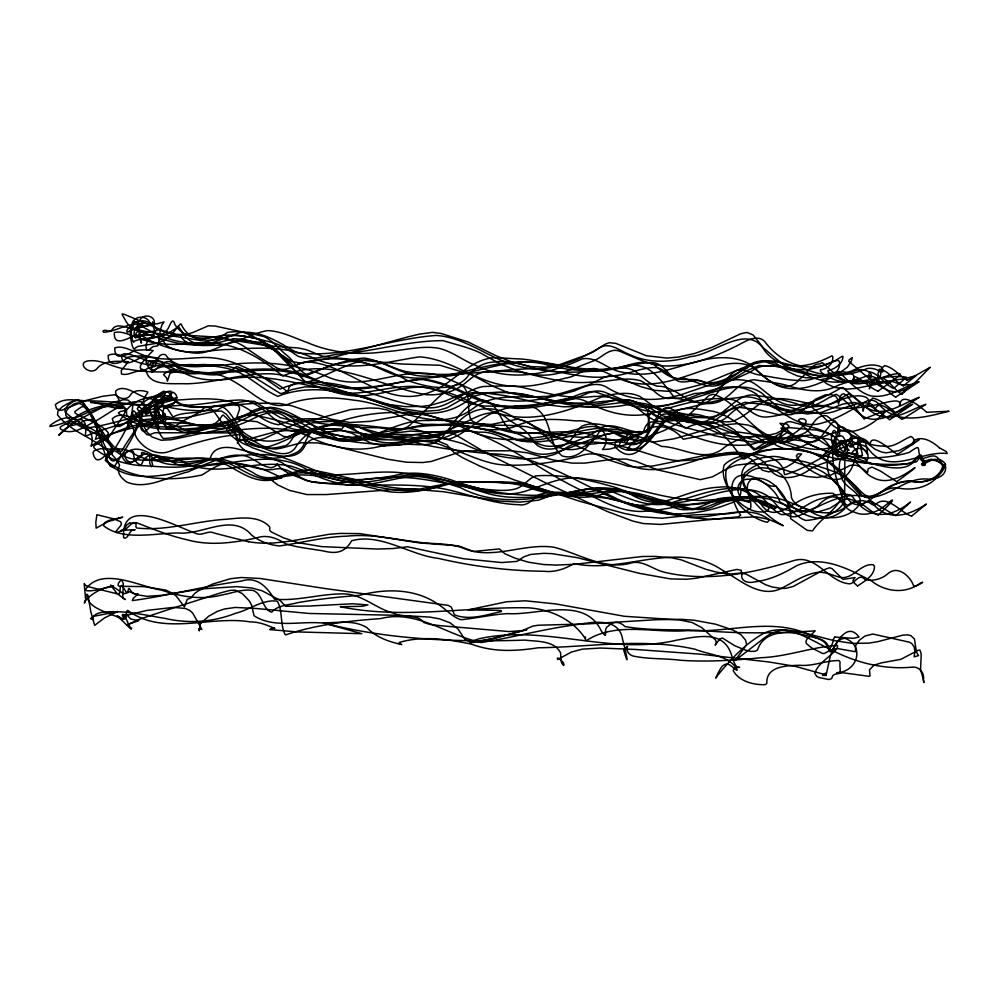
<?xml version="1.0" encoding="UTF-8"?>
<svg xmlns="http://www.w3.org/2000/svg" width="999" height="999" viewBox="0 0 999 999"><rect width="100%" height="100%" fill="white"/><g stroke="black" fill="none" stroke-linecap="round" stroke-linejoin="round"><path stroke-width="1.5" d="M867.457 454.095L867.045 448.014L865.246 442.682L863.011 441.72L859.103 442.507L851.086 445.329L849.6 446.378L850.361 446.94L852.247 446.878L852.397 446.078L848.551 440.184L823.576 454.895L834.078 443.768L835.326 440.859L834.452 436.675C822.239 428.559 806.842 426.411 792.894 422.24C787.749 420.317 782.292 423.064 782.816 428.996C781.555 441.67 766.495 443.593 756.505 440.484C733.915 434.977 712.824 424.712 690.359 418.768C680.606 416.096 665.284 410.951 660.876 423.988C654.42 431.206 649.362 441.358 638.885 443.119C623.289 446.004 607.804 434.74 592.719 439.672C586.001 449.637 575.224 460.152 562.087 455.919C547.39 444.18 552.971 419.405 536.238 408.566C523.101 402.172 507.767 407.542 494.867 412C478.209 418.643 466.196 433.641 449.1 439.135C434.902 438.274 422.402 428.758 407.754 428.658C372.165 430.457 321.129 409.94 296.678 445.604C285.714 466.058 256.481 441.271 240.597 439.785L238.536 440.709C234.603 447.477 241.184 438.499 239.785 435.589L238.973 434.64C215.709 436.238 192.695 443.306 170.617 450.974C158.292 456.156 145.667 449.875 138.099 439.96C133.766 434.84 134.365 427.11 129.795 422.202L128.159 423.688C128.759 435.002 129.795 419.031 134.415 417.532C146.204 407.792 162.862 408.791 175.699 401.785L175.424 400.674C159.952 393.469 137.175 396.054 126.473 410.277L126.598 415.035C135.939 423.439 152.922 422.839 162.987 415.921L163.199 412.774L161.576 410.489L157.517 407.767L155.045 407.267L154.37 408.204L158.679 427.497L157.717 419.605L158.292 416.396L160.302 414.785L162.987 418.918L166.721 429.108L170.017 429.42L184.141 420.379L199.613 412.287L204.47 407.654L208.878 407.155L213.711 411.113L230.831 435.327L236.713 440.035L239.673 440.596L246.666 439.622L273.314 432.305L285.19 430.569L324.463 432.342L341.733 430.382L352.048 433.316L370.055 442.757L383.678 445.941L399.5 444.917L427.21 440.247L437.949 441.046L446.89 444.73L453.871 452.397L462.874 457.854L480.144 466.208L513.973 479.807L579.807 501.298L624.288 513.411L641.071 516.745L662.037 518.256L692.644 514.972L728.546 513.711L745.316 511.363L750.536 508.441C753.021 499.1 741.183 487.037 751.748 479.058C772.976 472.515 792.781 503.546 790.496 518.581L807.217 530.344L812.487 530.906C821.128 517.707 837.999 509.627 842.769 494.218C841.133 485.077 830.519 481.281 828.333 472.215C825.049 461.376 829.307 448.563 838.96 442.432C849.837 436.675 861.725 444.88 867.457 454.158M943.093 465.347C939.859 478.246 925.499 483.141 913.461 481.743C893.393 476.785 879.045 501.823 860.726 495.417C845.204 479.033 830.931 459.028 808.566 451.623C793.006 447.714 776.323 447.527 760.813 451.835C748.913 456.418 734.452 458.566 726.31 469.305C721.778 491.021 746.653 518.144 767.195 522.252L768.706 521.016L768.368 519.055C746.453 503.109 715.808 519.03 690.896 516.883C652.934 514.76 617.944 496.503 580.069 493.431C566.421 493.106 551.923 490.197 538.736 494.767C532.754 499.438 527.31 506.505 518.631 504.682C493.656 504.02 470.417 494.855 446.378 489.373C403.496 480.656 359.265 488.973 316.159 482.03C300.574 482.48 289.598 465.184 274.188 469.33C261.925 471.253 250.175 465.534 238.174 463.973C224.425 459.677 213.037 468.019 202.21 474.875C170.479 482.13 132.03 479.982 105.207 460.239L111.164 453.047L112.65 448.414C103.609 429.345 79.033 426.286 65.122 411.9L65.01 409.078L67.969 405.419L73.739 401.273L77.223 399.95L81.456 401.123C93.906 416.446 98.951 436.288 108.791 453.234L111.551 454.245C120.355 438.786 132.542 422.714 132.742 404.32L127.972 400.062L123.352 399.712L110.627 403.109L77.085 420.591L65.322 428.771L58.766 435.252L75.424 420.879L78.584 419.468L82.218 419.867C87.375 423.788 85.652 430.756 85.302 436.176C116.871 424.4 151.948 412.662 185.652 422.127C204.658 427.734 225.487 428.346 243.606 419.33C258.167 411.725 276.386 406.243 290.846 417.332C308.216 426.61 325.237 438.411 345.292 440.621C378.084 442.944 407.629 421.578 440.809 424.925C467.182 425.512 493.793 428.883 517.844 440.334C548.439 447.065 578.409 430.02 609.24 430.794C620.242 431.418 631.43 437.038 642.382 433.441L642.906 432.692L641.945 431.818C635.539 430.856 628.259 433.104 624.325 438.411L624.949 442.145C646.94 454.632 651.186 415.434 665.609 407.792L668.818 407.392L685.901 417.282L709.527 417.844L718.368 420.467L734.04 429.707L753.321 447.827L755.419 448.801L784.715 430.719L789.06 426.173L786.812 424.038L779.957 423.314C812.187 456.006 865.858 465.159 909.24 452.422C923.963 441.87 914.884 450.749 922.314 460.202C916.782 460.114 928.683 456.755 931.068 456.231C937.424 454.208 940.071 461.188 943.093 465.234M920.541 670.267L921.228 654.083L920.079 650.312L918.618 650.049L900.886 659.34L881.667 662.824L874.137 665.109L869.492 669.792L870.017 675.674L869.38 676.348L842.794 672.739L834.789 674.3L832.829 675.574L831.63 678.596L828.833 679.532L819.155 677.572L816.732 676.335L814.784 673.314C818.343 662.262 830.806 657.155 837.237 647.914L837.587 645.429C812.199 646.803 787.125 656.73 761.313 657.692C734.577 660.289 707.654 662.112 680.806 660.289C664.959 658.229 648.651 659.352 633.029 656.018C628.895 654.82 625.536 650.511 627.597 646.291L623.613 649.737C631.056 675.349 624.225 644.417 622.702 639.922C619.218 614.947 588.236 623.076 571.291 625.436C540.996 629.707 511.263 637.799 481.118 642.532C447.515 635.414 416.433 609.278 380.607 618.593C348.701 620.829 316.233 624.637 285.639 634.877L285.002 634.328C279.945 623.913 282.917 611.126 277.372 601.236C262.787 598.925 249.275 610.139 235.364 613.336C213.087 622.177 188.561 623.801 165.222 618.456C144.306 614.984 123.039 609.765 101.723 612.399C97.74 612.974 92.745 614.872 92.532 619.53L90.509 618.606L93.319 616.395L117.782 611.538L104.458 617.931L94.655 625.362L90.884 612.025L88.012 595.379L86.913 594.218C86.713 607.067 103.859 610.951 113.199 615.372C116.408 615.696 127.872 623.451 122.353 615.621L122.465 614.622L123.726 614.572L124.85 618.231L124.937 614.972L126.274 614.36L130.807 619.043L138.786 620.654L126.536 625.049L140.16 619.018L168.843 609.44L221.054 592.744L230.307 590.322L235.252 590.222L242.195 593.518L249.238 600.811L251.536 605.044L254.008 615.721C272.852 628.109 298.564 621.44 319.992 622.839C335.564 623.364 353.209 618.905 367.182 627.859C376.373 637.612 389.073 641.695 401.773 644.605M945.491 464.41C941.757 477.684 927.172 483.541 914.372 481.53C903.62 480.619 892.806 483.528 884.078 489.922C877.884 493.631 869.929 500.949 862.537 495.866C846.702 476.56 829.532 455.007 803.071 450.949C787.899 448.114 772.027 447.989 757.042 452.035C746.016 455.856 732.779 456.256 724.213 464.997C717.657 485.039 746.016 518.606 767.444 510.801L768.78 508.691L768.631 506.993C749.2 489.235 717.607 502.572 693.918 500.162C657.467 498.051 623.201 483.366 587.037 479.308C564.647 473.751 544.68 485.389 524.088 491.583C498.239 499.038 472.914 486.575 447.402 483.778C427.797 479.62 407.854 476.336 387.737 477.584C360.352 477.36 332.555 488.573 305.557 480.244C296.241 475.874 282.617 472.839 277.26 463.761C277.11 465.859 273.127 467.37 270.991 467.682C260.776 466.695 253.709 457.167 243.494 455.581C227.797 453.034 213.524 462.013 199.076 466.508C170.667 474.95 128.371 486.213 105.844 460.576L105.919 458.354L110.402 451.623L111.538 447.502C101.423 430.944 77.885 430.157 65.784 415.509L65.634 412.237L68.394 408.154L73.839 404.008L77.223 402.909L81.718 404.37C95.929 418.331 103.859 437.599 118.319 451.336L121.828 451.161C128.734 437.525 141.721 425.162 142.395 409.415L137.225 405.182C113.911 401.523 85.539 406.318 68.057 422.927L68.357 424.887L69.568 425.524C77.447 426.198 83.679 418.931 91.471 419.642C98.352 423.289 98.102 433.004 95.342 439.273C125.112 428.733 157.243 419.867 189.073 423.751C209.628 427.959 230.232 421.59 248.863 413.236C263.674 402.897 276.723 409.665 290.984 415.921C307.942 420.816 322.652 430.794 338.062 438.836C373.077 436.039 407.38 425.149 442.794 425.287C468.868 423.089 493.394 431.393 517.307 440.172C545.616 442.545 572.652 430.544 600.586 428.022C613.473 429.42 625.274 444.093 638.586 438.236L638.324 437.437C632.242 435.339 625.237 437.999 620.529 442.008L619.143 445.554L620.029 447.427C643.893 460.739 648.326 422.627 663.299 414.173L667.182 413.836L674.038 416.108L687.949 422.477L709.09 422.04L717.432 424.001L732.891 431.518L742.207 438.399L753.995 449.987C765.771 446.116 777.447 439.323 787.662 432.067L788.211 430.644L787.287 429.632C764.335 421.778 811.513 444.892 809.864 444.518C842.082 458.104 879.42 471.316 914.447 462.112C918.668 463.374 920.042 451.585 921.515 455.981C922.502 459.078 926.061 461.8 925.099 465.234C918.056 466.87 933.153 457.929 936.238 459.528C940.159 458.778 943.506 461.163 945.504 464.298M942.869 467.495C936.038 485.776 915.658 491.595 897.964 487.999C875.574 484.815 858.541 524.862 843.256 490.821C834.615 479.358 822.839 469.617 808.74 465.946C795.479 464.073 783.803 455.044 770.029 456.655C712.587 462.038 755.868 511.376 783.291 525.711L768.805 519.343L756.043 516.795L710.501 519.293L690.109 517.569L608.141 498.489L571.278 493.469L556.967 493.406L538.523 500.174L519.78 502.135L498.863 500.986L443.643 491.745L414.947 489.335L391.133 489.722L326.598 494.555L306.943 494.58L289.398 490.359L277.772 484.94L272.29 480.781L273.439 479.495L281.693 478.009C253.571 462.125 218.194 456.868 188.249 471.84C168.656 476.323 147.028 490.347 126.935 482.13C121.304 478.296 115.734 472.202 119.593 465.159C107.08 440.634 73.826 436.213 57.517 414.822L57.979 411.089L62.525 406.568L71.116 401.798L76.349 400.337L82.492 401.773C97.989 419.805 99.725 445.354 110.19 466.171L113.636 467.594C125.924 448.838 139.161 429.233 144.73 407.267L141.696 401.835C123.339 399.812 108.167 414.822 92.732 422.527C83.392 427.759 70.704 435.964 60.34 428.921L60.252 427.16C73.839 416.358 97.964 427.572 90.984 446.228C116.134 428.783 151.548 414.61 181.356 428.072C194.493 437.312 208.479 425.349 221.903 423.401C239.036 421.128 253.346 409.815 270.205 407.255C283.766 408.029 295.379 416.258 307.28 421.978C359.39 457.08 422.177 424.013 479.108 432.217C505.556 430.319 523.364 458.304 549.263 453.746C576.236 448.951 601.785 429.27 629.47 432.692L630.456 434.602L630.157 436.738L627.022 441.208M833.353 639.435C833.99 640.696 829.245 651.773 828.845 648.488C827.334 638.061 814.347 638.174 806.568 635.564C789.297 630.694 764.223 629.582 757.404 650.162L755.207 651.273L751.023 651.435L745.691 650.262L734.64 645.679L722.464 638.049L719.892 638.836L715.197 645.154L716.358 641.957L715.272 639.772L701.735 627.609L691.982 622.452L679.445 619.942L624.363 616.283L555.806 603.933L525.536 600.811L506.668 601.748L468.019 609.927L497.577 610.302L501.036 610.576L501.51 611.475C486.513 614.76 469.23 620.879 454.42 614.772L451.348 607.142L448.089 605.369L324.425 588.448L260.327 578.496L241.383 577.509L230.582 578.683L212.475 584.115L198.664 590.634L194.605 593.543L190.759 598.126L187.35 599.238L184.403 606.855L176.411 596.316L173.476 593.856L165.846 590.084L144.056 586.625L119.131 586.288L118.082 585.289L118.481 583.066L120.817 580.319L122.128 580.819L123.352 583.728L122.702 597.814L125.312 599.587L117.195 593.718L110.639 585.052L123.489 593.681L126.036 593.281L128.596 591.495L138.199 594.917L146.816 596.341L160.627 595.416L201.935 588.886L236.538 586.625L251.448 587.924L262.113 590.784L279.97 600.287L285.564 606.268L308.853 606.056L352.747 603.758L367.994 604.919L362.337 606.293L340.272 606.718C402.622 619.567 465.809 606.593 528.471 607.829C550.536 609.315 572.552 619.442 584.902 638.049C586.5 634.053 583.891 641.882 586.913 640.259C616.833 621.353 654.545 633.516 687.662 630.594C729.208 633.254 773.701 616.033 812.849 636.388C817.731 638.761 824.724 639.984 826.785 645.754C828.521 647.302 828.783 653.046 831.343 651.748C836.937 642.22 847.239 621.341 859.065 637.05L853.246 638.349L834.989 637.037M833.591 638.973L834.64 637.037M878.321 514.972C881.543 512.025 884.689 508.991 887.786 505.894C888.66 504.982 895.279 498.489 891.358 500.399C881.555 509.34 868.343 518.306 854.62 512.25C844.068 509.915 840.996 497.964 832.791 493.331C822.402 492.882 811.75 494.992 802.347 499.45C790.596 504.72 774.787 520.616 763.049 506.918C753.221 492.17 735.614 485.114 718.156 487.262C691.695 488.474 668.443 504.42 641.92 505.232C622.265 506.468 607.542 489.448 588.336 489.21C546.203 496.441 500.761 509.29 460.327 487.587C443.706 482.579 426.748 475.062 409.041 476.71C385.714 479.632 362.225 489.635 338.611 483.066C322.215 479.87 307.642 471.428 291.883 466.396C274.001 462.15 255.469 465.459 237.475 467.232C218.469 470.217 198.177 470.616 181.056 460.626C171.878 457.48 161.189 454.957 151.836 458.441L151.324 459.54L152.647 465.022L151.336 466.783L149.725 463.274L149.763 455.232C143.319 451.935 137.562 457.043 133.466 461.438C126.436 464.847 120.916 452.897 129.258 450.711C142.932 444.667 153.946 458.329 166.683 460.464C182.942 464.81 199.413 459.802 215.659 458.479C229.008 459.065 240.909 466.645 252.61 472.352C272.702 487.2 293.843 465.871 315.185 470.716C350.199 476.511 384.128 490.571 420.154 489.023C441.121 484.465 461.8 480.469 483.391 482.33M627.31 440.959L628.508 438.911C624.025 437.175 618.556 439.398 615.384 442.769L614.76 446.453C638.885 472.964 652.06 425.836 670.079 418.756L675.848 420.517L684.702 427.809L686.513 428.047C710.426 413.698 730.344 441.358 742.469 458.866L744.617 458.928L761.35 448.863L777.921 441.745L779.145 440.796L778.958 439.697C759.864 431.556 769.392 438.973 781.992 443.294C821.653 457.117 864.16 466.908 906.33 463.836C919.492 462.849 917.394 445.304 923.538 465.059L922.477 465.546L922.027 464.535C925.961 458.029 941.782 458.903 942.906 467.345M902.159 393.956L912.312 384.428L902.796 385.052L891.795 381.293L855.893 388.386L847.389 389.135L834.153 387.337L826.71 383.741L821.44 379.533C830.256 378.221 841.295 371.703 839.347 361.376L837.999 360.339L834.352 361.126L818.193 367.432L807.067 369.792L793.094 369.23L783.978 365.247L763.199 347.689L753.171 335.002L747.052 332.442L740.746 333.728L712.687 347.065L694.667 353.471L678.209 357.105L666.82 358.079L646.365 355.731L615.709 343.356L609.228 342.719L604.782 344.393L593.044 352.035L585.426 355.294L559.515 364.635L545.516 367.182L530.931 366.596L512.962 362.4L495.879 355.669L468.169 342.02L441.121 333.479L432.555 332.355L419.418 334.128L407.542 336.975L328.696 358.666L300.861 363.137L291.483 361.388L273.801 349.887L263.524 344.967L244.118 339.323L233.404 338.723L209.028 345.117L198.426 344.755L189.623 340.484L185.826 337.05L178.284 326.298L171.903 334.253L167.482 338.137L161.351 341.533L155.994 343.394L138.062 346.366L135.215 348.064C132.904 354.795 128.172 329.62 131.331 327.535C136.039 315.846 153.371 320.804 157.13 330.557L148.027 332.143L135.489 337.537L135.14 335.527L136.513 332.405L140.035 330.382L140.996 332.13L139.373 334.265C154.72 344.655 174.001 350.362 192.407 352.847C209.977 355.307 223.876 342.295 240.172 339.722C250.399 342.32 261.8 340.746 271.278 345.829C284.74 356.243 294.018 371.528 306.418 382.592C323.314 377.023 339.185 367.682 356.381 362.375C374.088 354.108 390.384 369.093 407.417 371.778C446.328 378.296 485.926 370.804 525.024 368.931C554.595 367.17 582.954 381.581 612.749 375.874C627.847 375.012 641.808 366.883 656.967 367.595C664.173 368.906 668.206 376.024 675.037 378.246C684.44 381.293 694.804 377.472 703.983 382.043C719.992 388.336 736.101 378.097 750.486 372.015C766.782 358.653 785.589 370.217 803.146 373.251C824.287 384.265 844.392 384.827 866.083 376.211C870.416 375.05 882.991 378.559 878.483 384.34L877.497 383.903L876.785 381.094L878.084 376.91C888.436 377.622 893.156 389.772 902.022 394.068M893.818 388.349L906.48 377.247C883.428 373.414 860.826 385.602 837.674 380.756C834.165 379.957 818.581 373.089 820.441 369.792C827.022 369.293 833.703 363.599 832.754 356.593L831.88 355.806C809.927 367.52 782.654 372.877 764.884 350.974C747.989 321.566 713.298 355.282 690.459 356.606C670.304 362.799 647.851 363.499 628.558 354.083C619.78 350.674 610.089 342.207 600.324 347.302C576.66 361.513 548.151 373.688 520.179 366.645C490.709 360.177 466.945 337.487 436.213 335.439C389.622 338.711 343.806 358.678 296.84 352.747C279.37 342.682 260.864 329.77 239.535 332.655C220.717 340.859 191.671 347.477 181.106 324.026L180.619 323.876C170.342 334.915 155.994 338.386 141.571 339.672L141.184 340.622C142.67 351.898 135.964 322.302 139.56 321.129C141.821 313.511 154.495 314.772 154.483 322.777L153.059 323.926L135.414 328.858L133.704 328.359L132.78 325.986L133.129 323.039L134.715 321.353C160.514 340.01 198.551 353.009 227.41 332.505C239.473 330.045 252.223 334.091 264.036 336.538C272.377 340.709 278.384 348.127 285.314 354.158C293.444 359.702 297.552 370.117 306.306 374.338C325.237 368.194 343.968 359.665 364.136 358.054C385.864 361.251 404.345 377.36 427.435 376.099C467.095 380.607 504.507 354.957 543.968 364.036C565.384 370.504 588.111 372.053 610.252 368.893C624.837 368.344 640.521 357.442 654.632 364.997C662.737 372.465 671.99 380.781 683.99 378.259C699.075 382.192 713.149 392.907 727.884 379.645C740.796 373.738 753.146 355.107 768.968 363.161C781.955 367.07 795.454 369.043 808.391 373.226C825.024 378.946 842.781 375.874 858.079 367.957C865.446 365.309 874.175 363.399 881.53 367.058C886.7 375.612 875.723 371.94 884.764 365.609C893.368 367.482 899.624 375.724 907.129 380.307M903.408 385.751L915.971 375.736L904.557 378.696L884.764 381.63L860.963 383.117L852.746 382.492L839.934 379.158L832.679 375.224L828.109 371.89L827.859 370.679C834.677 369.106 842.831 364.048 843.006 356.393L841.982 356.331C815.384 375.462 785.102 367.357 765.983 343.181C759.615 333.429 747.027 340.222 739.41 344.505C717.906 355.482 694.829 364.922 670.416 365.934C652.01 366.97 635.751 357.729 619.305 351.061C608.928 347.515 601.873 358.092 592.969 361.089C575.249 367.644 557.454 376.798 537.986 374.937C517.644 373.151 499.125 363.723 481.73 353.634C469.605 347.515 456.106 344.705 443.206 340.659C410.439 340.559 378.271 350.125 345.716 353.596C330.007 353.496 312.325 362.6 297.365 355.894C289.585 350.274 281.381 344.892 271.99 342.407C254.945 338.374 237.3 333.067 219.63 335.889C204.221 339.935 184.528 339.598 174.975 324.675C172.827 316.159 170.292 324.55 168.207 328.371C160.739 340.309 145.167 336.488 134.241 341.171C133.529 344.93 132.018 338.112 131.818 337.225C131.144 332.23 130.607 326.86 132.592 322.078C136.314 314.71 149.126 315.896 150.212 324.475L148.988 325.736L140.097 326.76L127.148 332.28L126.698 330.644L129.183 327.535C157.28 336.975 190.759 353.721 221.466 339.21C233.154 332.317 246.628 336.788 258.928 339.023C276.236 347.714 286.663 366.421 302.647 376.66C316.496 372.39 329.245 363.861 344.23 362.687C361.438 357.455 376.648 368.094 392.008 373.813C434.752 388.174 476.173 362.625 519.018 362.113C550.199 359.041 579.957 375.062 611.276 369.368C626.086 368.544 640.222 361.026 655.132 362.924C663.761 365.259 668.006 373.926 674.775 378.983C682.667 386.014 692.969 377.934 701.897 381.456C718.119 386.9 732.941 374.313 747.027 368.231C763.598 353.908 782.929 364.111 801.273 367.295C823.725 377.834 844.804 377.61 867.244 368.556C871.553 367.27 885.077 370.629 879.582 376.561L878.596 376.186L878.009 373.464L879.395 369.28C889.197 370.404 894.417 381.843 903.258 385.864M895.853 515.546L910.514 502.035C889.01 519.268 867.557 519.792 851.635 495.342C841.483 492.182 830.531 496.491 820.566 498.813C806.88 502.497 796.016 515.434 781.293 514.535C768.418 509.028 763.236 492.17 748.089 490.059C723.401 484.078 699.387 495.417 675.873 501.311C652.297 510.389 629.607 498.901 608.216 490.084C591.745 485.489 575.199 492.045 558.903 494.243C536.451 497.115 513.361 499.737 491.058 494.393C469.642 488.673 448.988 480.319 427.222 475.786C404.595 471.528 382.467 482.105 359.865 482.255C341.246 483.091 323.401 476.535 306.568 469.28C266.009 445.542 219.743 472.515 177.185 464.46C165.871 459.078 148.302 446.103 141.571 464.423L140.384 464.91C135.065 463.361 133.391 456.805 133.454 451.835L132.992 451.486C122.59 447.277 113.199 472.664 108.129 453.921C113.362 446.291 126.386 448.501 133.279 453.259C148.576 463.224 167.395 461.613 184.64 459.552C197.952 458.241 211.9 456.893 224.688 461.763C241.908 467.769 257.467 483.678 277.085 478.009C307.58 465.247 339.598 479.208 369.817 485.551C388.336 489.348 407.53 492.707 426.386 489.46C437.4 487.549 447.614 482.03 458.928 481.718C482.305 483.254 506.343 479.882 528.971 487.537C553.034 497.09 578.846 494.343 603.496 489.223A50.524 43.856 -15.2 0 1 616.47 489.81C634.64 494.705 652.285 501.448 670.654 505.819C687.624 515.509 703.796 505.082 719.18 498.538C734.977 496.141 751.897 496.59 766.832 502.784C782.417 509.877 802.472 516.695 817.944 505.819C823.388 500.024 832.117 492.969 839.772 499.55C842.582 500.287 846.94 507.854 849.337 504.195C858.79 496.191 869.068 512.05 878.183 515.072M862.449 455.344L857.991 456.243L847.739 452.709L845.866 452.684L844.842 454.545L844.567 508.953C820.991 530.993 787.974 510.439 776.211 486.076C767.12 488.074 759.777 476.673 749.774 479.245C732.841 477.809 735.177 501.61 749.737 502.01C730.706 496.915 710.539 501.898 691.433 504.383C674.7 506.918 658.116 510.826 641.146 511.451C618.643 511.463 598.676 499.512 579.358 489.385C542.145 471.565 509.078 444.318 469.905 430.894C450.599 431.63 431.143 435.102 412 438.236C392.008 446.603 370.492 443.506 354.308 429.033C343.594 422.352 330.731 423.501 319.243 427.085C300.175 430.694 284.278 443.219 265.534 447.352C245.367 447.727 236.651 425.961 223.127 415.072L222.053 415.696C213.374 431.293 191.096 430.394 175.624 429.433C166.933 428.971 159.053 422.365 158.791 413.361C158.928 403.896 155.807 418.906 153.559 420.979L149.038 409.378L148.277 413.486L146.241 414.26L145.717 413.449C149.788 404.62 163.724 402.585 165.285 392.108L163.973 391.133C154.445 395.479 149.126 405.107 145.891 414.51L144.718 412.912L144.83 409.727L146.741 407.33C155.232 415.634 155.295 429.558 163.162 438.461C183.554 438.211 203.396 427.609 224.113 425.911L220.816 423.626L220.542 422.939L221.94 422.352C230.594 421.965 234.902 430.669 237.25 437.699C239.86 443.943 247.577 444.567 252.71 447.877C267.47 452.734 294.393 464.585 304.333 446.953C309.777 436.001 323.614 436.688 333.866 438.511C358.316 443.444 383.241 445.429 408.166 444.268C420.754 444.518 436.388 447.452 444.243 434.665C455.232 421.915 464.135 403.796 481.955 400.012C500.437 401.86 499.6 427.185 515.634 433.104C528.246 437.112 538.898 447.664 552.947 446.166C569.03 445.129 584.115 438.811 597.702 430.494C613.636 425.924 629.882 434.14 645.916 432.367L649 430.07C651.211 423.314 646.565 416.521 648.164 409.69L649.587 407.817L653.633 407.367L688.286 420.429L718.393 433.241L732.167 436.663L745.903 437.137L768.768 435.214L776.66 433.266L784.827 428.633L789.56 427.647L817.007 430.144L828.633 433.516L835.476 437.362L841.92 443.806L845.042 448.976L844.854 451.573C839.46 451.56 837.911 443.731 841.233 440.384L843.131 441.82L849 450.487L845.416 447.664L846.141 442.42L850.811 437.687L854.657 436.401L856.318 436.85L859.664 441.895L862.512 455.294M911.675 516.071L926.398 504.07C905.231 517.944 883.665 522.052 868.406 497.552C844.33 489.423 819.442 507.08 797.926 516.171C782.192 520.329 776.96 500.387 765.184 494.505C747.876 485.252 727.347 490.509 709.502 495.179C684.015 503.421 655.269 508.928 630.831 494.393C613.861 485.701 594.28 486.838 576.286 491.208C534.303 499.787 491.221 494.418 451.198 479.945C432.667 474.3 413.336 470.342 394.13 475.674C372.789 479.52 350.324 482.217 329.245 475.499C312.362 470.192 296.666 461.688 279.732 456.568C258.978 452.097 237.487 455.806 216.833 459.053C195.717 461.413 169.88 471.915 151.336 456.58C149.475 454.92 137.862 449.2 142.532 455.244L140.847 457.105L130.045 463.274C118.619 462.45 122.84 441.521 110.777 450.337C105.257 454.932 96.029 467.744 93.007 452.797L93.993 450.886C101.836 446.853 112.899 448.364 119.755 454.008C137 464.285 157.343 458.766 176.111 458.441C190.509 458.216 205.494 456.943 219.405 461.438C236.763 468.581 252.66 484.053 272.889 479.732C306.568 467.544 341.296 481.605 374.4 488.536C403.808 497.702 430.794 488.661 458.891 481.593C481.668 483.066 504.807 479.845 527.322 484.353C550.686 491.658 575.099 501.823 599.924 494.942C619.83 488.049 640.159 492.969 659.265 499.587C677.784 502.509 696.515 516.008 715.097 505.581C732.717 497.589 752.372 494.942 771.54 497.14C792.881 500.074 811.663 516.471 834.09 512.087C845.616 510.776 854.432 496.765 866.77 501.673C869.654 501.585 873.313 507.117 875.511 504.557C886.762 493.494 900.311 512.562 911.538 516.146M896.815 481.58C898.925 480.182 919.992 464.685 913.96 468.181C902.372 476.748 886.613 485.502 872.527 477.26C861.862 472.702 856.68 456.331 843.443 458.466C831.917 460.389 820.416 463.286 810.226 469.205C796.99 478.958 777.072 482.779 767.357 466.058C756.63 452.185 737.462 450.437 721.428 453.746C691.745 459.165 661.463 477.322 630.968 465.884C614.71 458.828 597.14 449.288 579.07 456.368C555.531 462.287 531.118 465.809 506.818 465.147C484.99 464.547 466.021 453.084 445.691 446.79C423.738 436.426 399.937 442.732 377.372 446.99C356.381 451.735 334.74 448.052 315.209 439.66C274.226 416.496 227.597 436.476 184.216 432.23C173.926 431.168 166.808 419.143 155.832 422.09C151.423 424.6 148.576 429.42 144.231 431.755C138.774 429.87 141.021 422.977 141.608 418.718L141.196 418.194C129.283 411.101 118.207 439.535 112.288 418.731C122.952 408.916 136.788 422.577 147.74 425.112C170.866 430.469 194.805 421.99 218.232 426.148M878.208 391.059L898.151 376.623L900.299 374.113L899.662 373.614C886.775 373.788 875.624 381.83 862.936 383.254C847.289 386.501 835.726 374.625 825.274 365.122C821.278 360.914 821.64 363.424 820.079 363.861C811.25 363.436 806.255 374.975 799.537 379.183C787.037 395.329 767.682 381.206 757.13 370.329C745.828 358.104 727.459 356.381 711.837 358.466C682.192 362.924 653.121 380.045 622.539 372.227C608.316 370.442 597.09 356.181 582.317 358.878C549.325 374.138 510.464 382.717 476.211 365.597C462.999 360.776 452.01 350.999 438.037 348.139C420.517 345.342 402.872 350.761 385.352 351.66C359.178 355.407 332.005 353.234 307.58 342.645C294.48 338.099 281.73 331.144 267.607 330.594C249.688 333.616 233.729 345.704 214.673 345.304C203.484 345.454 185.839 347.427 180.145 335.164L177.085 335.077L165.347 338.149L159.865 335.701L158.704 341.933L160.29 330.219L161.801 325.249L164.073 321.903L157.23 323.826L151.973 324.088L141.159 322.852L135.464 328.771C128.322 328.209 125.549 319.93 122.165 314.648L122.278 313.898L124.663 314.435L164.673 331.318L176.286 334.453L186.338 334.353L192.77 332.542L208.416 325.786L215.097 326.049L243.207 332.13L253.871 336.75L263.674 342.819L284.465 357.48L293.818 365.796C331.368 351.036 373.526 361.338 407.467 380.532C426.086 386.613 451.76 393.931 467.082 377.347C473.364 368.057 483.603 362.325 494.805 361.95C509.19 359.74 523.114 364.573 536.575 368.968C555.069 373.339 574.275 372.415 593.081 371.141C606.543 371.253 620.966 364.423 633.853 370.429C641.97 375.374 647.901 384.153 657.604 386.213C675.911 385.689 688.448 406.618 706.817 402.135C720.329 395.417 723.426 377.909 736.375 370.567C744.542 368.144 752.11 374.313 760.177 375.05C774.987 377.46 789.859 380.944 804.944 380.544C820.366 378.571 837.537 366.645 852.834 374.463C857.042 378.047 849.5 387.038 854.02 376.973L854.857 376.598C863.298 379.82 869.442 387.724 878.021 391.171M889.834 419.617L912.674 404.158C900.074 410.015 888.123 419.33 873.626 419.28A105.02 49.151 -80.5 0 1 861.7 415.522M897.614 454.295L919.28 439.76L899.013 450.586L886.338 452.834L881.955 452.172L874.974 449.2L853.396 432.33L848.863 430.107L845.678 429.682L828.246 434.627L801.36 446.69L788.223 449.15L783.691 448.551L776.423 445.404L754.782 427.709L748.276 425.112L737.574 423.613L722.177 425.112L674.125 438.786L654.607 441.858L634.802 440.172L600.574 427.56L592.544 426.336L585.826 427.035L559.715 433.816L541.608 436.838L522.102 439.298L504.745 439.51L493.106 438.049L478.846 434.303L448.376 421.378L427.697 414.997L420.616 413.698L405.744 414.822L370.442 421.316L350.012 422.502L331.381 419.243L291.845 405.781L279.32 403.434L256.119 403.196L215.522 406.468L198.089 406.98L190.584 406.343L180.682 403.921L167.944 395.991L162.138 395.042L159.016 395.866L147.552 404.77L144.955 405.07C141.009 401.373 145.492 396.153 147.677 392.669L147.702 391.983C142.545 390.134 133.641 389.373 130.394 395.005C127.11 401.586 113.861 398.339 115.847 390.771C121.641 385.764 129.932 390.085 135.727 393.019C153.534 403.608 174.263 399.937 193.781 399.001C207.917 398.638 222.39 398.426 235.864 403.409C251.386 407.817 262.4 422.702 278.571 424.725C308.304 412.4 340.172 421.665 369.593 430.357C388.736 435.676 408.229 441.458 428.309 440.721C442.732 440.509 454.97 432.53 468.069 427.684C487.337 424.587 507.442 424.687 526.873 426.698C551.436 433.404 576.798 440.709 602.459 435.489C623.413 428.346 643.131 437.275 661.563 446.416C681.73 446.965 703.358 462.674 722.015 449.3C734.827 438.923 750.998 433.841 767.269 437.774C787.786 439.81 806.955 453.621 828.059 448.139C840.634 443.793 861.8 429.745 870.042 444.917C870.504 430.744 891.957 451.573 897.439 454.395M907.317 380.194L930.219 367.282C918.206 378.633 904.769 398.414 885.813 389.435C872.102 382.142 860.539 371.278 848.775 361.363L849.212 359.752L852.359 357.555L851.31 361.238L847.339 367.22L841.058 371.815L830.506 375.449L816.345 377.709L806.081 377.784L797.289 375.861L788.273 371.803L775.661 363.074L766.533 361.176L751.036 364.46L704.432 383.753L678.633 390.297L667.682 391.296L653.558 390.209L640.883 386.7L616.371 376.486L609.902 375.699L604.932 377.048L587.812 385.177L561.725 393.206L547.739 396.341L529.62 397.065L508.466 392.744L493.244 386.413L471.728 374.825L439.935 365.272L400.961 363.973L326.723 356.98L321.928 356.031L306.206 349.65L298.264 347.977L267.183 345.741L212.038 336.825L174.276 334.465L158.779 330.095L154.333 326.598L152.622 321.903L152.26 323.239L154.795 331.156L154.62 333.479L153.421 334.59L142.869 335.789L135.277 337.824C132.018 332.892 135.664 324.725 141.471 323.813L143.094 325.637C129.82 320.691 116.92 331.768 103.721 332.255L102.909 330.994C105.245 328.521 109.778 333.504 112.175 329.595C115.522 323.888 122.34 326.161 127.447 327.51C151.523 333.216 176.186 336.338 200.437 340.459C214.997 333.479 231.119 338.673 244.243 346.491C254.508 354.308 265.509 360.976 276.498 367.694C287.862 374.238 298.414 359.715 310.564 362.162C352.197 366.346 387.1 410.639 431.044 391.795C453.571 383.354 469.006 359.578 494.08 357.704C503.096 357.742 512.075 358.803 521.091 358.966C554.595 362.387 587.549 374.637 621.665 366.845C650.162 359.103 660.039 380.307 675.137 398.414L680.719 397.977L694.505 393.519L709.228 392.482L712.674 391.346L745.641 371.241L758.953 365.497L779.57 366.458L790.259 368.394M895.916 412.525L919.267 397.252C905.918 402.122 893.643 411.563 878.858 411.451C864.684 410.876 856.58 397.877 845.953 390.434C842.257 384.99 840.958 388.499 836.575 390.472C824.275 397.127 811.475 403.758 797.314 405.007C777.934 407.792 766.383 390.197 751.56 381.93C730.394 375.149 708.965 385.676 689.035 391.908C662.861 402.035 632.717 402.922 608.091 388.124C597.065 380.557 584.877 386.276 574.225 391.021C552.971 396.628 531.131 403.047 508.916 400.499C486.875 398.713 467.907 386.925 447.889 378.908C409.178 360.164 367.869 393.993 328.396 377.222C295.554 362.587 259.678 360.527 224.313 365.122C206.169 364.635 181.031 372.49 167.195 356.968C164.872 351.773 158.017 354.97 157.892 359.877L153.284 361.338L149.45 364.435L146.99 364.697C143.819 359.403 149.513 353.933 153.234 350.574C147.515 349.363 141.508 349.975 135.702 350.262C128.971 353.109 114.398 363.524 114.748 347.977C121.816 345.217 129.633 350.075 136.401 352.123C155.807 361.975 177.248 358.866 197.989 357.779C229.121 354.97 255.981 371.765 280.07 389.073C328.059 368.256 375.974 400.549 423.126 407.117C446.84 412.125 462.075 390.184 483.204 386.526C495.429 386.213 507.729 385.339 519.905 386.888C543.868 392.432 568.031 399.812 592.981 396.516C608.453 396.703 625.212 389.36 639.959 396.516C650.898 403.796 661.276 414.473 675.686 412.4C691.982 414.223 711.051 423.688 724.949 410.089C734.04 403.146 743.993 392.12 756.705 395.679C770.204 397.015 783.503 399.7 796.453 403.783C812.05 409.403 828.633 406.168 843.056 399.001C850.424 396.853 858.953 393.956 866.333 397.465C874.362 403.808 862.736 408.903 872.676 398.077C881.655 399.987 888.336 407.517 895.728 412.624M895.878 396.99L919.155 381.718C903.271 386.638 888.523 398.826 871.053 395.929C857.891 392.232 848.8 380.731 838.86 372.127L839.522 371.503C840.571 374.188 832.055 375.799 830.194 378.047C816.52 385.364 800.624 390.996 784.977 387.799C771.703 385.402 762.774 375.05 752.746 367.182C740.259 360.714 725.411 363.599 712.524 367.232C687.474 375.112 662.062 387.237 635.127 383.266C620.516 381.606 608.641 371.99 594.655 368.544C584.29 368.281 576.136 376.71 565.933 378.009C548.963 382.33 531.793 387.612 514.06 386.101C479.757 385.789 453.134 359.066 419.505 356.855C383.941 362.063 346.753 374.088 312.125 357.505C286.189 345.879 257.305 347.677 229.67 349.45C208.803 349.538 184.241 357.43 165.622 344.98C164.098 342.682 162.924 337.125 159.116 340.085L157.842 345.816L152.822 346.678L149.088 349.725L146.841 350.037C143.968 344.605 148.963 337.6 154.146 335.502C148.127 334.902 142.058 334.99 136.026 335.289C129.096 337.262 113.162 348.264 114.385 332.505C122.24 330.594 130.257 335.614 137.85 337.362C157.817 346.865 179.508 344.455 200.699 343.032C231.98 340.484 259.628 356.768 282.754 376.099C330.669 354.508 379.096 386.725 425.961 394.642C440.147 395.704 454.845 391.97 465.809 382.642C471.553 377.772 477.722 372.465 485.589 371.928C497.577 371.316 509.677 370.841 521.615 372.315C544.305 377.51 567.107 384.428 590.721 382.093C607.28 382.442 624.325 376.261 640.571 380.744C650.699 385.177 656.43 397.39 668.119 398.501C685.464 396.466 702.559 408.229 719.455 401.561C731.93 395.941 739.697 380.344 754.307 379.77C765.009 381.655 775.936 382.317 786.438 385.289C802.934 390.422 821.528 394.393 837.562 385.577C846.178 382.155 855.706 379.558 865.022 380.981C875.861 381.306 864.797 396.728 871.84 383.566C881.193 381.081 888.061 392.982 895.678 397.103M902.459 419.23L925.873 404.345C910.339 409.328 894.58 422.077 877.584 415.159C866.458 410.189 859.465 398.751 848.326 393.981C832.367 403.521 814.697 413.673 795.491 413.461C781.68 412.425 771.865 401.86 762.05 393.331C751.81 385.764 738.086 386.276 726.173 388.636C700.611 394.33 676.298 407.018 649.537 406.218C633.029 406.118 618.681 397.402 603.658 391.858C592.482 388.336 582.704 396.753 572.265 399.15C556.518 403.072 540.659 407.292 524.388 408.154C486.688 411.338 457.242 381.643 420.854 378.958C385.527 383.928 348.364 396.103 314.161 379.058C287.837 365.834 257.954 368.619 229.633 371.141C208.616 371.466 183.791 379.17 165.122 366.421C163.536 363.336 160.789 359.353 156.781 361.488L154.882 366.446L149.538 367.457L142.882 371.079L140.809 369.443C137.924 364.061 147.328 359.053 146.316 356.019C139.96 355.632 133.554 356.181 127.298 357.305C122.24 363.499 106.856 368.069 108.329 355.244C115.734 352.01 124.051 356.755 131.081 359.265C150.087 369.268 171.191 364.885 191.496 364.56C205.831 365.222 220.392 365.884 234.141 370.404C250.175 376.361 262.35 389.56 277.847 396.328C309.253 384.103 342.669 390.884 373.901 400.611C406.531 413.773 442.832 422.54 472.09 396.915C517.045 381.218 561.5 412.849 607.067 402.147C628.383 395.329 645.641 404.607 662.749 415.884C673.388 418.569 684.69 417.47 695.117 421.416C706.081 425.237 718.805 424.425 727.697 416.358C738.91 405.182 753.733 398.014 769.53 403.159C790.833 404.682 811.213 417.794 832.841 411.963C842.844 408.978 872.701 394.218 874.924 410.089C878.708 396.278 895.853 416.271 902.259 419.33M857.779 585.876C864.647 581.131 874.899 575.424 874.425 566.096L873.151 564.785C860.176 562.924 852.197 581.568 838.186 576.848C830.768 574.6 823.139 570.966 815.196 572.739C803.483 575.237 793.443 582.08 782.991 587.549C761.101 599.787 739.972 579.77 721.703 569.742C676.223 539.685 622.739 574.288 574.088 563.586C564.947 568.806 554.994 572.589 544.043 571.253C508.616 570.928 473.226 566.445 438.723 558.466C409.627 555.182 381.118 532.804 351.698 540.721C345.13 552.197 336.825 554.283 323.651 551.011C310.901 548.738 297.802 547.677 285.427 543.718C276.885 538.161 266.983 534.29 256.706 537.874C233.866 542.832 210.027 546.153 187.075 539.785C169.78 535.889 153.309 529.308 136.9 522.814C130.257 521.078 128.059 530.432 121.666 530.444C117.333 530.831 134.103 529.408 135.127 529.82C129.52 528.796 129.508 536.588 125.225 538.249L123.676 537.762C120.479 494.368 176.423 526.96 196.666 533.703C202.597 535.901 208.279 530.019 214.161 533.016C225.599 536.088 237.163 538.898 248.664 541.808M864.222 418.793L880.531 412.412L885.726 411.338C876.173 421.64 863.198 430.894 848.713 431.768C833.815 431.118 825.386 416.945 814.098 409.153C808.154 406.069 819.217 398.626 809.64 402.897C796.478 409.028 783.066 415.646 768.381 416.833C753.508 419.143 745.803 404.258 733.528 399.925C709.665 395.354 685.801 403.571 662.949 409.578C637.587 420.229 610.314 414.922 587.075 401.898C573.788 394.855 559.153 400.387 545.654 403.334C519.667 409.802 491.645 407.33 467.632 395.254C453.696 387.987 438.761 382.267 423.226 379.62C397.29 379.695 372.34 391.883 346.191 388.174C329.682 385.477 313.961 379.52 298.114 374.35C258.704 362.699 216.171 380.906 177.447 367.957C167.707 354.258 161.026 365.559 152.347 372.227L151.623 371.94C149.688 356.581 170.454 357.879 141.945 357.13C135.377 360.015 121.678 369.667 121.553 354.782L124.575 353.683L130.906 354.67L152.735 362.562L168.544 366.096L202.922 364.523L222.74 365.197L236.751 368.456L246.553 372.352L279.807 393.181L281.481 393.569L292.02 389.56L305.157 386.838L324.575 387.475L360.839 395.816L401.823 408.554L421.466 411.538L438.511 410.314L446.878 407.842L467.994 395.779L476.248 392.969L506.53 392.27L522.864 393.968L546.64 399.85L567.994 402.997L585.714 403.109L622.24 399.65L629.832 399.962L637.212 402.609L654.832 414.897L662.125 418.057L678.446 419.605L695.167 423.226L702.871 423.938L712.562 421.853L736.013 405.644L745.017 402.31L770.828 405.369L795.778 412.175L807.267 413.948L821.54 412.387L843.044 403.996L854.295 402.46L858.153 403.334L861.5 405.494L862.986 408.379L863.036 411.188L864.56 405.856L866.495 404.907L868.705 405.182L875.112 408.803L889.647 419.73M557.417 400.899C570.179 399.937 581.256 391.133 594.055 391.596C610.938 396.166 626.011 407.392 644.18 407.105C681.793 411.526 721.54 370.679 756.73 394.293C774.662 418.593 807.242 411.963 829.17 397.477C831.855 397.502 835.776 392.557 837.524 395.017C846.178 401.148 853.134 409.278 861.725 415.447M557.692 400.562C535.364 405.819 512.25 407.167 489.385 406.106C468.856 406.618 451.873 394.243 432.842 389.235C396.653 378.396 360.389 402.659 324.887 388.773C292.869 382.642 260.664 372.827 227.722 379.308C212.987 380.931 197.352 380.244 184.103 372.927C178.072 367.657 169.018 369.543 163.536 374.563L166.733 378.196L167.42 381.156L170.03 373.264L175.462 371.653L176.136 370.055C169.693 365.397 161.538 365.384 155.132 369.717C149.838 371.466 144.793 364.922 149.313 360.876C178.197 360.052 210.265 388.499 236.513 366.546L237.088 366.533C254.171 374.538 273.439 378.534 287.662 392.132L289.036 387.237L290.859 385.364L295.167 383.291L307.58 382.192L326.598 385.689L382.717 403.758L405.357 406.655L421.903 406.381L430.906 405.219L445.267 401.061L460.764 394.555L473.913 392.495L486.326 393.107L506.043 395.791L547.989 404.882L563.061 406.768L590.247 406.531L624.962 402.16L634.315 405.919L648.476 416.983L656.031 421.203L662.886 421.69L677.047 420.154L696.803 423.089L705.744 421.316L728.121 410.202L738.561 407.28L759.44 409.902L777.709 414.523L791.171 414.685L802.459 410.789L815.346 399.288L825.299 394.855L831.305 394.642L835.863 396.403L837.899 399.625L838.498 404.046L840.259 396.366L841.782 394.43L843.805 393.793L847.701 396.253L855.656 408.341L864.01 418.818M837.075 672.627C857.154 672.052 865.509 646.028 844.992 638.311L841.308 638.96L837.761 641.595L834.565 645.941L830.369 655.819L826.061 675.511L822.564 675.386L825.399 673.101L826.223 674.974L795.192 666.321L768.693 661.95L700.049 654.145L636.138 649.5L600.611 648.039L582.255 649.15L571.403 652.06L557.692 659.552C555.019 654.158 566.545 664.01 563.511 665.434C559.777 662.187 561.138 657.08 560.539 652.822C554.283 640.247 536.825 641.658 524.937 640.097C457.242 642.345 389.123 639.884 323.251 622.914L361.813 633.691L297.577 631.93L269.73 629.595C270.642 628.683 274.837 627.135 274.837 628.583C267.245 625.062 258.953 621.803 250.187 621.902C209.915 615.184 163.049 636.625 127.66 610.352L126.486 611.638L125.974 617.22L124.813 618.968L121.803 618.406L117.17 615.709L129.558 627.809L131.606 628.109L131.094 629.295L124.625 615.796L146.915 610.401L173.739 607.38L185.352 608.478L189.66 610.364L192.607 612.974L201.898 629.395L198.614 628.833L199.276 630.856L200.262 623.9L208.691 616.208L217.52 611.313L224.45 608.978L235.414 607.442L256.493 608.516L309.228 613.473L399.026 615.347L429.945 617.095L439.572 618.856L449.9 622.764L457.942 628.895L465.047 639.547L468.606 641.008L474.313 641.558L493.506 638.673L526.91 629.632C507.879 634.128 489.123 640.384 469.692 642.881C467.532 641.508 477.11 639.884 478.159 638.998C543.943 623.613 610.714 656.106 676.76 640.122C693.868 637.337 720.017 630.019 729.557 650.124C732.554 655.681 732.791 662.812 737.399 667.432C744.255 667.532 733.291 665.809 733.254 670.629C738.723 681.231 753.933 685.152 765.172 684.652L766.82 683.478C765.783 665.896 787.2 665.571 799.899 665.297C813.211 666.458 826.061 660.327 838.948 660.564L840.122 662.112C839.098 667.757 842.507 675.224 836.812 672.677M851.448 446.391L856.83 442.757L859.814 438.037C855.731 453.096 854.694 480.906 833.516 479.483C819.23 476.898 803.958 468.269 796.253 455.944L798.051 453.833L801.66 453.971L793.493 462.799L786.675 466.895L777.934 470.329L768.606 471.84L762.449 470.229L751.435 459.353L745.604 456.118L738.573 454.408L726.997 453.583L703.171 455.819L653.646 465.859L636.887 467.27L628.096 466.196L610.377 460.527L548.376 433.479L524.625 421.016L517.757 419.081L491.358 424.45L466.471 423.214L437.799 424.612L423.676 424.35L412.175 421.59L386.95 409.915L378.646 408.304L369.48 407.992L350.749 409.54L312.637 420.229L294.855 421.328L280.22 417.619L254.42 401.348L246.728 401.099L207.505 407.292L191.333 407.305L183.691 405.856L177.21 402.847L173.501 399.288L168.406 391.983C157.28 393.906 143.993 399.275 137.263 408.641L138.137 410.289C143.943 413.087 151.836 413.811 157.405 410.202L157.517 406.655L155.794 405.182L154.57 405.606L154.395 422.739L156.069 414.061L156.281 407.005L160.052 415.634L163.549 417.982L168.544 418.656L187.662 417.47L215.322 411.201L221.478 411.051L226.398 414.285L242.919 434.79L249.787 439.797L253.222 440.684L256.943 440.609L264.71 438.374L296.865 423.226L309.028 420.729L319.755 421.853L333.154 421.378L340.347 423.713L360.364 433.079L369.892 435.102L381.968 434.665L410.202 431.131L449.987 432.729L456.593 435.352L486.413 453.184L545.841 482.954L607.317 511.5L632.667 521.041L643.418 523.563L660.539 524.413L738.136 516.845L740.721 515.134C729.595 500.012 724 466.208 754.357 477.422C764.597 481.543 777.859 492.732 779.769 501.885C788.223 505.594 795.641 517.457 805.868 520.479C819.417 519.318 836.45 514.797 843.843 502.659C839.023 486.988 832.841 470.879 832.679 454.183L834.015 452.197C838.86 450.149 844.829 455.457 847.177 457.867C847.589 450.686 847.464 442.12 842.694 436.388L840.871 435.851C830.469 436.613 831.018 450.049 838.461 454.632C833.278 448.239 828.858 439.061 833.191 431.093L834.29 430.369L835.276 431.106L836.238 434.79L835.589 450.711L836.213 451.323C841.42 435.214 817.731 439.498 808.378 437C800.112 433.254 792.244 438.037 784.939 441.558C761.625 444.692 737.387 440.447 714.472 435.726C693.631 428.309 669.293 426.073 651.086 413.149L648.838 415.696L647.851 428.821L645.641 431.443C630.744 435.277 615.884 421.116 601.248 427.535C593.656 446.728 573.326 455.556 554.52 445.367C542.794 434.627 532.455 421.178 515.596 418.643C496.815 405.057 474.075 404.695 457.692 422.752C446.004 436.888 428.459 441.121 411.026 436.913C380.731 439.148 351.461 430.332 321.603 428.484C305.332 427.322 307.829 448.101 295.354 453.034C278.659 460.689 256.431 460.502 242.083 448.027C235.602 442.157 236.189 432.904 232.829 425.586L231.568 424.7L227.685 424.75L227.322 425.861L231.056 427.21L171.129 439.747L161.251 440.222L151.91 436.925L147.39 432.48L136.513 413.711L134.44 411.338L133.391 410.951L132.555 412.2L133.416 416.72L135.639 416.733L166.646 397.59L170.679 394.168L171.066 391.233C164.298 390.896 158.341 395.616 154.021 400.374L153.996 401.148C163.274 397.689 162.025 412.799 168.769 407.043C174.7 404.458 181.094 395.991 172.69 392.095L168.856 397.302L165.359 400.262L162.188 401.323L160.926 400.636L163.486 396.74L160.364 399.363L159.478 400.861L159.927 402.085L163.686 403.596L161.463 405.194C179.171 410.776 198.789 411.451 217.307 410.077C223.464 406.331 230.931 401.586 238.324 405.706L239.56 407.617L239.323 410.027L236.825 417.095L238.262 419.642L257.018 421.715L268.007 427.023L283.179 436.201L287.163 437.225C298.239 433.766 305.12 420.142 318.519 423.139C337.138 425.699 355.844 427.597 374.65 427.709C387.1 427.397 402.035 434.34 411.888 423.164C426.948 410.564 438.611 393.356 456.518 384.54L461.663 384.652C471.79 393.469 466.196 408.741 471.053 419.93C476.71 425.474 485.839 423.201 492.707 426.423C502.572 430.856 513.161 433.641 524.063 433.316C550.973 429.782 574.15 449.113 601.323 442.732C619.667 444.493 635.464 436.688 650.661 427.884C662.474 423.876 675.811 429.72 683.204 439.26L706.143 434.777L738.273 432.043L811.463 442.207L815.109 441.546L818.955 439.498L831.842 422.952L835.102 420.941L837.287 423.588L839.547 431.943L839.622 435.651L838.061 436.138C834.515 414.922 857.292 434.553 851.373 446.391M270.542 543.294L289.435 541.296L328.771 534.34L340.184 533.404L360.002 533.628L419.305 542.894L458.291 545.841L473.501 551.448L499.388 548.926L504.895 553.783L515.134 558.191L528.483 562.225L543.718 564.535L556.231 565.072L575.262 564.273L642.632 556.468L655.481 556.418L671.653 557.804L680.993 559.777L705.981 569.33L715.721 571.915L728.446 574.25L739.185 573.189L745.853 573.963L765.559 584.727L772.14 586.987L781.518 588.461L786.288 588.299L793.281 586.413L823.563 569.929L829.495 567.782L832.055 568.631L843.019 579.408L855.107 577.559L852.934 580.469L854.395 583.216L857.504 585.976M926.772 412.275L949.05 411.251C925.873 416.82 898.001 425.811 879.307 404.757C873.888 397.39 865.871 400.124 860.189 405.169C848.064 411.6 836.35 419.205 822.939 422.752C789.635 433.828 770.766 389.56 736.962 397.889C707.854 399.675 680.319 414.048 650.873 411.451C633.316 410.339 619.355 394.892 601.473 396.99C565.496 412.612 524.587 426.985 486.351 408.691C469.542 401.673 453.521 392.719 435.377 389.36C413.898 383.166 392.108 392.12 370.816 394.842C335.627 401.498 305.969 376.261 272.153 373.863C243.057 372.764 214.972 383.316 185.901 383.791C173.751 383.017 150.1 386.9 146.279 371.278L141.671 369.205L146.066 371.428C137.35 368.269 129.183 376.386 121.441 373.988L121.279 370.529L128.359 361.738C118.781 361.076 104.733 360.09 97.677 367.819C90.509 377.759 73.726 361.301 90.36 360.714C103.621 359.902 115.21 368.856 128.534 369.268C153.284 373.938 178.659 370.729 203.659 372.615C223.764 372.202 239.523 384.852 255.157 395.704C265.384 402.772 278.097 409.053 290.484 403.296C310.901 396.416 332.842 396.89 353.896 400.187C394.155 404.096 435.676 437.038 474.088 407.767C492.27 394.368 516.083 396.965 537.362 397.202C567.444 406.193 598.501 410.876 629.707 404.245C651.748 397.827 668.706 419.443 690.671 414.11C705.531 413.386 718.943 425.174 733.778 420.916C744.317 416.371 752.796 408.291 762.474 402.235C780.406 392.857 804.083 404.37 823.076 405.644C844.779 410.926 867.007 407.555 888.198 401.885C891.945 401.373 902.222 398.713 899.537 405.844C900.686 390.247 920.641 406.73 926.585 412.275M483.741 482.267L489.011 482.155M493.344 482.092L518.169 483.566L552.447 493.094L565.534 495.429L582.142 495.342L610.826 490.584L623.488 490.821L686.013 508.816L692.494 509.727L704.582 507.679L728.721 498.451L736.738 497.215L749.3 496.903L761.338 497.602L769.48 499.225L802.172 510.914L817.894 511.95L829.832 508.304L844.043 499.35L849.262 498.913L854.182 500.636L861.937 505.382L866.008 501.76L871.465 501.361L895.728 515.646M945.379 465.996L936.263 460.277L931.343 459.19L924.25 461.188L921.503 464.473L923.201 462.674L923.176 460.302L917.094 457.155C909.352 472.415 889.697 468.056 875.811 464.635C847.651 456.493 816.096 444.567 798.476 420.104L800.524 418.643L804.207 419.081L805.756 420.167L806.168 421.978C798.526 433.466 784.053 439.11 771.615 444.205C750.187 437.637 735.476 415.834 712.487 411.226C698.388 409.128 680.419 404.22 669.268 416.258C657.005 427.984 648.826 451.036 628.846 450.262L627.447 448.651L635.139 439.947C622.727 436.825 608.016 444.63 596.515 436.213C569.992 427.06 540.946 435.814 513.536 431.78C485.427 424.937 456.83 419.118 427.684 420.554C396.64 419.031 370.866 443.144 340.234 441.034C320.454 436.95 301.773 428.171 285.202 416.72C270.667 405.894 254.857 419.23 240.959 424.026C217.457 434.44 192.507 424.525 169.805 417.17C141.096 410.427 112.912 425.886 84.503 428.096L81.631 426.835C76.586 411.813 58.829 418.032 50.037 425.574L49.95 426.498C74.788 422.939 97.902 400.686 124.5 407.043L125.462 410.914L123.551 415.322L106.806 440.134L105.444 440.459L93.057 416.645L86.95 407.555L83.928 406.381L81.344 407.018L74.838 411.538L75.162 413.111C85.814 420.242 100.062 422.34 108.254 432.817L107.892 437.162L103.571 440.584L94.63 445.292L93.619 446.628L94.306 448.239C107.093 458.603 123.052 463.836 139.298 465.546C162.475 466.246 189.335 471.466 210.177 458.841C212.887 446.078 227.16 446.078 237.5 448.976C252.535 452.497 267.595 456.506 281.855 462.537C291.87 470.879 304.845 473.051 317.47 474.213C348.676 477.21 380.095 468.119 411.113 474.2C435.152 477.247 458.329 483.541 481.718 489.085C493.156 489.685 504.994 491.92 516.246 488.723C523.951 486.226 528.321 478.434 535.926 475.861C562.762 474.063 589.722 479.832 615.359 487.437C646.341 498.489 678.671 509.677 711.925 501.898C732.854 500.636 757.292 496.803 775.986 508.016L774.749 508.816C759.977 506.218 745.629 493.693 742.844 478.746L744.367 473.439C764.959 454.982 795.853 456.543 820.054 466.895C832.03 470.454 844.105 475.149 853.321 483.866C859.103 488.823 863.66 496.853 872.052 497.34C891.345 495.079 906.205 477.884 926.46 478.983C934.777 480.094 947.189 476.66 945.479 466.071M225.587 427.697L237.425 431.88L261.626 445.542L270.367 448.651L276.336 449.038L281.656 448.052L301.486 442.694L317.47 442.919L332.605 445.604L388.037 459.315L406.568 462.212L422.764 462.537L431.256 461.451L456.156 453.246L466.371 450.861L511.55 450.761L527.659 452.897L553.171 459.977L572.065 463.124L584.927 463.124L612.474 459.253L626.273 459.065L635.839 461.326L657.142 469.767L700.336 479.657L712.312 476.873L729.258 467.707L735.876 465.159L750.374 463.524L770.167 465.247L799.475 474.7L806.842 476.523L817.07 477.46L830.606 475.162L850.261 465.359L855.693 465.209L859.128 466.321L867.619 472.44L868.131 468.806L871.952 467.107L880.544 471.091L896.665 481.68M793.631 369.143C815.659 378.721 835.788 377.31 857.741 369.917C862.562 368.506 875.399 372.103 870.141 378.584L869.155 378.371L868.481 375.799L869.829 371.853C879.382 374.076 884.615 384.64 893.68 388.461M401.336 644.48L399.051 643.506L400.412 643.581L399.138 642.494C422.477 635.464 447.614 639.298 471.041 644.03C493.581 652.359 515.134 651.298 538.286 647.764C590.521 647.14 643.631 637.474 695.242 649.3C708.753 654.832 729.732 655.431 737.162 669.792L736.862 670.354C732.704 668.131 728.558 661.013 723.239 665.509C721.303 665.371 712.037 685.027 717.519 675.536C730.744 659.377 745.391 643.431 763.86 633.266C787.224 622.464 810.077 640.084 830.531 649.45C855.294 662.574 883.291 669.68 911.375 667.22C919.08 665.946 924.712 672.714 923.488 679.969C924.749 688.011 922.914 675.711 920.554 670.404M939.522 447.864L946.253 451.511L947.202 453.521C920.616 450.262 888.598 477.147 868.006 448.339C858.566 440.147 845.254 446.029 835.701 450.924C818.606 458.404 802.971 469.692 784.902 474.675L784.377 474.263C782.467 453.346 751.073 453.446 735.351 454.033C715.359 455.032 695.866 461.588 675.761 460.502C659.203 458.553 643.781 451.698 627.672 447.777C610.302 443.581 591.845 439.647 574.125 444.006C565.584 446.64 559.315 453.921 550.299 455.556C521.291 463.211 490.01 456.493 463.386 443.843C430.507 433.703 396.041 431.443 362.287 438.823C338.961 442.844 316.533 433.916 295.192 425.736C281.78 421.503 268.157 417.619 254.258 415.359C239.947 413.099 228.309 423.588 214.835 426.073C183.117 429.807 144.73 434.79 118.319 412.999L120.142 411.6L126.286 410.177L126.161 408.878C115.022 404.158 102.66 402.859 90.647 402.397C98.177 402.035 112.725 409.428 122.652 408.316L117.957 397.639L116.471 395.542L114.485 394.767L102.56 396.303L86.001 400.449L61.463 410.402L56.581 408.816L55.295 404.695C64.123 396.965 76.561 400.562 87.15 400.899C117.882 400.624 148.227 408.191 179.071 405.444C199.45 405.606 219.393 400.574 239.635 400.012C261.613 399.925 272.415 423.963 292.52 428.833C309.103 432.992 325.387 425.936 340.921 420.966C361.251 414.66 382.629 411.6 403.921 412.737C441.483 412.375 476.635 438.386 514.323 426.748C533.99 417.52 555.344 418.881 576.223 420.941C591.57 419.031 615.621 432.842 602.484 449.575L609.702 449.088L633.953 442.357L664.372 430.419L676.698 423.776L687.287 416.571L708.94 395.454L713.136 394.28C742.307 402.472 757.554 447.564 792.369 436.738C799.237 435.489 807.142 433.691 810.763 427.01C814.06 421.441 819.105 413.986 826.61 415.909C844.08 427.672 859.515 446.016 882.679 446.029C893.581 448.426 901.81 439.985 910.863 436.513C919.392 440.284 907.304 450.524 914.222 440.397C922.889 435.502 932.891 441.983 939.385 447.814M270.579 543.144A187.75 126.236 -57.5 0 1 248.701 541.72M217.757 425.599A129.37 40.809 39.5 0 1 225.075 427.048M741.845 574.388C740.384 581.768 749.063 583.491 754.57 581.88C769.617 580.157 783.428 573.563 796.265 565.884C821.565 554.345 849.625 569.305 871.99 581.293C886.001 592.32 905.931 594.08 920.391 583.091C927.771 579.832 915.509 587.062 913.76 586.226C910.589 576.635 898.413 565.209 888.511 573.151C882.354 578.896 873.326 581.468 865.146 579.582C858.641 572.589 855.631 583.229 849.687 583.816C828.159 582.317 816.495 553.396 793.343 560.714C751.997 573.426 707.692 582.292 664.76 572.34C653.034 569.805 641.92 558.803 629.32 563.523C603.034 569.705 578.421 553.421 553.883 547.227C523.189 542.632 491.196 561.388 461.713 547.502C447.515 542.994 432.205 544.18 417.57 542.07C394.093 539.273 370.729 533.628 346.915 536.176C324.013 536.763 301.798 542.857 279.308 545.941C269.28 544.905 259.34 541.383 251.486 534.964C232.143 512.499 202.485 535.352 178.309 532.979C155.494 533.129 122.852 541.158 103.659 525.786L103.809 523.926L105.594 522.065L109.166 520.354L122.69 517.145L107.817 521.715L96.141 528.171L95.829 522.39L96.878 514.747L114.273 518.981L120.654 521.79L121.453 523.551L120.804 525.511L116.384 530.869L115.809 532.105L116.471 532.604L123.626 530.032L126.873 524.9L129.57 522.902L136.114 523.551L135.876 526.773L136.663 527.996C166.221 531.368 196.428 520.916 226.186 519.268C240.459 517.907 258.778 515.197 269.668 526.823L269.83 530.481L271.278 531.943L283.629 537.899L298.351 542.707L321.79 546.628L377.585 549.05L393.294 548.513L407.604 546.778L463.261 558.691L501.798 562.562L516.945 561.401L523.901 556.805L530.731 554.445L543.843 553.321L552.01 553.658L577.11 557.642L639.572 573.376L670.541 578.908L686.75 579.258L696.59 578.184L736.75 569.455L741.108 570.229L741.845 574.388M85.489 597.639C86.563 599.85 83.204 606.543 84.89 601.111C92.145 592.931 102.772 587.487 113.511 585.739L112.912 586.413C110.365 586.475 80.607 595.242 86.563 588.049C103.496 566.833 140.372 586.838 161.513 590.109C180.707 596.703 201.448 600.299 221.428 595.079C231.818 593.331 242.245 588.711 252.922 590.421C262.912 593.781 261.75 608.129 271.154 612.15L271.94 611.95C278.309 604.77 289.348 605.094 297.902 602.609C318.256 599.113 338.811 596.977 359.39 595.342C385.689 588.436 414.935 588.236 438.224 604.295C445.929 609.203 451.998 616.883 460.914 619.73C476.473 618.206 492.032 614.447 507.792 613.611C537.312 615.621 585.077 595.629 601.373 631.131C609.527 641.995 601.985 628.995 608.229 626.173C613.136 620.879 620.167 621.503 624.899 626.523C652.01 631.343 680.431 628.708 708.004 630.981C743.643 633.816 779.869 633.104 815.147 630.881L806.855 639.173L805.918 641.733L806.393 643.543L811.613 647.901L822.427 653.408L824.175 653.546L830.756 649.999L837.574 648.576L855.369 651.723L855.743 645.279L859.34 640.272L864.922 636.038L872.764 634.04L909.29 642.157L911.637 643.443L914.135 646.865L914.922 651.548L914.122 656.842L918.568 655.606L916.483 652.135L914.485 639.123L910.888 635.651L907.479 634.865L902.984 635.127L877.459 641.733L868.805 643.119L852.522 643.406L833.228 640.421L800.748 631.992L787.037 630.019L781.131 630.294L771.977 633.054L766.033 636.663L735.114 660.501L746.64 644.555L745.541 640.184L741.221 634.914L733.129 630.119L715.621 624.2L694.28 620.267L681.568 619.33L656.418 619.717L587.375 623.913L538.473 625.224L533.141 625.998L522.09 630.681L508.966 631.555L440.996 625.749L429.807 624.4L423.663 622.452C418.106 613.761 402.372 618.231 393.906 613.224C376.436 609.115 362.849 594.442 344.38 593.906C320.966 593.468 297.789 601.398 274.438 599.15C267.245 587.412 257.13 575.786 241.308 581.131C204.683 585.876 168.769 595.716 132.268 600.611L133.229 598.301L138.237 593.98C130.02 596.803 128.933 581.306 127.947 592.619L126.561 592.657L121.99 585.389L120.429 586.763L119.331 594.343L89.148 586.913L85.664 585.476L84.203 583.566L85.489 597.639M740.209 487.787C742.781 495.604 737.349 501.61 729.657 503.496C709.877 511.426 688.336 514.785 667.07 513.786C604.383 507.617 554.882 454.495 491.296 453.858C462.038 451.161 432.992 448.276 404.77 439.548C388.986 438.174 373.489 434.54 359.353 427.247C353.771 424.275 345.454 422.49 341.808 429.108C321.104 427.572 300.2 430.769 281.094 439.498C267.233 443.481 250.037 440.209 240.284 429.12C233.204 419.056 224.438 397.527 209.216 408.978C197.877 414.747 184.066 410.826 173.002 417.033L166.608 407.317L164.573 405.906C162.787 411.326 161.538 417.832 163.649 423.239L164.46 422.889C168.082 420.292 162.362 407.155 165.285 416.508L164.598 418.781C158.004 424.5 145.754 424.076 140.022 417.307L139.423 413.111L142.008 408.841L147.352 405.207L154.408 402.535L177.185 397.577L172.34 400.237L153.209 405.532L141.796 409.915L130.382 418.219L131.506 415.959L135.115 416.983L144.693 432.28L146.803 434.615L148.701 434.94L154.995 432.742L235.577 432.929L232.055 431.543L232.367 429.395L234.54 428.321L239.248 428.521C245.18 432.055 240.647 442.782 248.651 444.031C259.39 448.164 271.403 449.637 282.542 446.253C291.271 445.891 291.196 435.639 298.439 433.591C323.776 428.821 348.876 440.309 374.375 439.572C400.437 439.81 428.159 442.694 451.548 428.546C468.119 423.164 487.512 405.194 504.982 416.633C513.686 424.35 525.574 428.209 531.78 438.661C539.185 452.922 558.179 451.123 568.806 441.708C574.213 437.325 576.198 430.107 581.992 426.136C591.371 421.94 602.035 424.4 611.538 427.035C621.041 427.185 636.388 442.407 643.781 431.193C645.079 425.012 649.587 419.568 656.63 422.914C680.556 430.557 703.296 442.844 728.746 444.88C740.559 445.529 754.008 446.391 764.06 439.023C770.142 439.135 775.873 441.995 781.83 443.119C792.744 442.02 802.297 432.929 814.023 435.539C826.797 436.526 830.231 449.9 837.974 457.117C852.771 447.852 844.005 432.242 857.966 453.583L854.22 454.483L852.159 452.522C857.467 444.08 871.016 449.55 867.432 459.503C867.194 461.138 866.308 460.339 865.571 459.465C859.34 455.144 850.673 450.874 843.306 454.845C837.087 461.763 839.185 472.714 842.744 480.457C847.202 487.799 856.343 490.871 860.064 498.776L860.176 503.259C850.973 518.481 828.221 521.515 813.273 513.036C806.205 507.929 794.754 506.755 791.483 497.639C790.758 483.041 781.58 469.28 765.671 468.069C753.433 466.034 741.533 475.649 740.209 487.787"/></g></svg>
